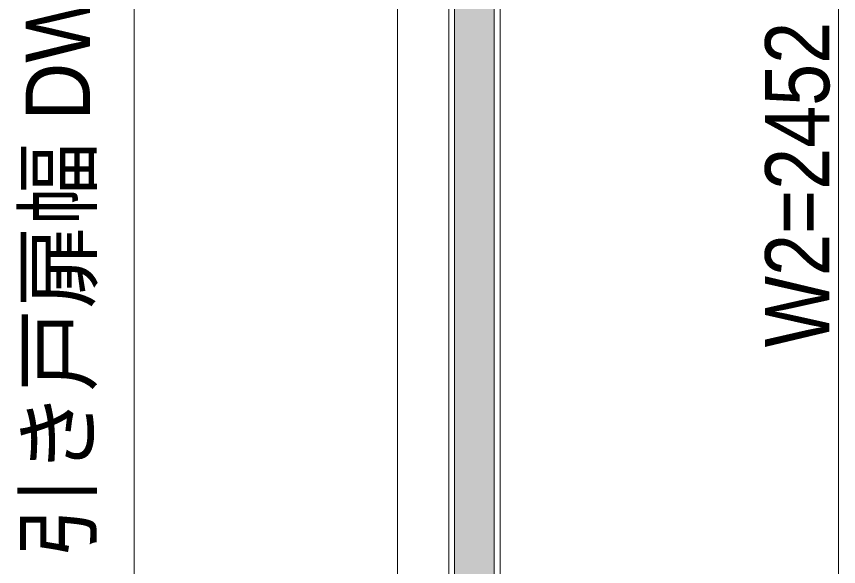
# Model space of a CAD drawing. Units: millimetres, scale not verified. Extents: x -9094 to 9094, y -4567 to 4567.
# Drawn here: x 1364 to 2069, y 1676 to 2148 of the extents above; entities that cross this region are included whole.
import ezdxf
from ezdxf.enums import TextEntityAlignment as Align

# ---------------------------------------------------------------- set-up
doc = ezdxf.new("R2010")
doc.units = ezdxf.units.MM
doc.header["$LTSCALE"] = 30
doc.layers.add('0-1_2寸法-1', color=7, linetype='Continuous', lineweight=15)
doc.layers.add('0-4_3一般', color=254, linetype='Continuous', lineweight=20)
doc.styles.add('ＭＳ Ｐゴシック', font='')
doc.styles.get('ＭＳ Ｐゴシック').set_extended_font_data('MS PGothic')

# ---------------------------------------------------------------- blocks, each defined once
blk = doc.blocks.new('グループ-57')
at = {"layer": '0-4_3一般', "color": 7, "lineweight": 15}
blk.add_lwpolyline([(133650, 71958), (133650, 48078), (132630, 48078), (132630, 71958)], close=True, dxfattribs=at)
at = {"layer": '0-4_3一般'}
blk.add_solid([(133650, 71958), (132630, 71958), (133650, 48078), (132630, 48078)], dxfattribs=at)
blk = doc.blocks.new('グループ-65')
at = {"layer": '0-4_3一般', "color": 7, "lineweight": 15}
for points in [[(132480, 96795), (132480, 23235), (131160, 23235), (131160, 96795)], [(133800, 96795), (133800, 23235), (132480, 23235), (132480, 96795)]]:
    blk.add_lwpolyline(points, close=True, dxfattribs=at)
at = {"layer": '0-4_3一般'}
blk.add_blockref('グループ-57', (0, 0), dxfattribs=at)
blk = doc.blocks.new('グループ-88')
at = {"layer": '0-4_3一般'}
blk.add_blockref('グループ-65', (0, 0), dxfattribs=at)

msp = doc.modelspace()

# ---------------------------------------------------------------- linework, layer by layer
at = {"layer": '0-1_2寸法-1'}
for p, q in [((2068.75, 797.01), (2068.75, 3203.99)), ((1465.25, 2392.09), (1465.25, 1609.11))]:
    msp.add_line(p, q, dxfattribs=at)

# ---------------------------------------------------------------- block references
at = {"layer": '0-4_3一般', "xscale": 0.03333333, "yscale": 0.03333333}
msp.add_blockref('グループ-88', (-2681.25, 0), dxfattribs=at)

# ---------------------------------------------------------------- texts
at = {"layer": '0-1_2寸法-1', "style": 'ＭＳ Ｐゴシック'}
for s, width, p in [('引き戸扉幅 DW=828', 0.95, (1443.86, 1683.3)), ('W2=2452', 0.9, (2077.33, 1864.06))]:
    msp.add_text(s, height=54.99, rotation=90, dxfattribs=dict(at, width=width)).set_placement(p, align=Align.BOTTOM_LEFT)

doc.saveas('drawing.dxf')
